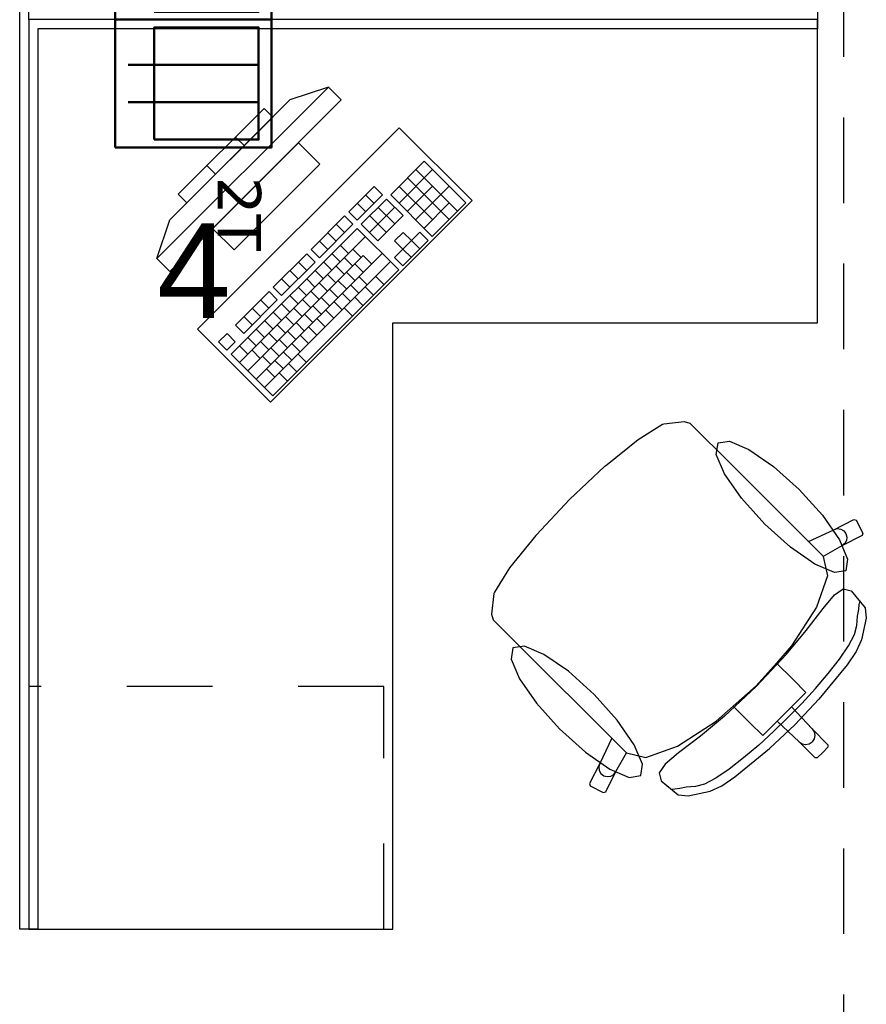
# Model space of a CAD drawing. Header units: inches. Extents: x -19 to 5698, y -728 to 92.
# Drawn here: x 114.212 to 115.607, y 10.477 to 12.101 of the extents above; entities that cross this region are included whole.
import ezdxf

# ---------------------------------------------------------------- set-up
doc = ezdxf.new("R2010")
doc.units = ezdxf.units.IN
doc.header["$MEASUREMENT"] = 0
for name, pattern in [('HIDDEN', [0.375, 0.25, -0.125]), ('Hidden Line', [0.195611, 0.141111, -0.0545]), ('Rayas', [0.282222, 0.141111, -0.141111])]:
    doc.linetypes.add(name, pattern=pattern)
doc.layers.get('0').update_dxf_attribs({"color": 61})
doc.layers.add('00 conduct tomacorr', color=120, linetype='HIDDEN', lineweight=30)
doc.layers.add('00 IE LUZ EMERGENCIA', color=253, linetype='Continuous', lineweight=0)
doc.layers.add('08 _ STR _ EXT _ 09 Vigas', color=251, linetype='Continuous')
doc.layers.add('Interior - Mobiliario', color=7, linetype='Continuous')
doc.styles.add('Annotative', font='arial.ttf')

# ---------------------------------------------------------------- blocks, each defined once
blk = doc.blocks.new('CAJA POP UP 6 MODULOS')
at = {"layer": '00 conduct tomacorr', "linetype": 'Continuous'}
for p, q in [((-0.095, -0.165), (-0.095, -0.0151)), ((-0.052, -0.165), (-0.052, -0.0151)), ((0.052, -0.165), (0.052, -0.0151)), ((0.095, -0.165), (0.095, -0.0151)), ((0, -0.165), (0, -0.18))]:
    blk.add_line(p, q, dxfattribs=at)
for points in [[(-0.147, 0), (0.147, 0), (0.147, -0.18), (-0.147, -0.18)], [(0, 0), (0.147, 0), (0.147, -0.18), (0, -0.18)]]:
    blk.add_lwpolyline(points, close=True, dxfattribs=at)
for points in [[(-0.138, -0.045), (-0.009, -0.045), (-0.009, -0.165), (-0.138, -0.165), (-0.138, -0.045)], [(0.009, -0.045), (0.138, -0.045), (0.138, -0.165), (0.009, -0.165), (0.009, -0.045)]]:
    blk.add_lwpolyline(points, dxfattribs=at)
at = {"color": 1, "insert": (-0.1807, -0.168), "char_height": 0.05, "attachment_point": 1, "rotation": 180}
blk.add_mtext_dynamic_manual_height_columns('{\\fVerdana|b0|i0|c0|p34;2T}', width=0.000481, gutter_width=0.1561, heights=[0], dxfattribs=at)

msp = doc.modelspace()

# ---------------------------------------------------------------- linework, layer by layer
at = {"layer": '08 _ STR _ EXT _ 09 Vigas', "color": 251, "linetype": 'Hidden Line', "lineweight": 13, "true_color": 0x636466}
msp.add_line((115.57, 7.7), (115.57, 16.9), dxfattribs=at)
at = {"layer": 'Interior - Mobiliario', "color": 175, "linetype": 'Continuous', "lineweight": 13}
for p, q in [((114.2118, 12.0863), (114.2118, 12.1163)), ((115.5268, 12.1163), (115.5268, 12.0863)), ((114.2118, 10.6013), (114.2118, 12.0863)), ((114.2418, 12.0863), (114.2418, 10.6013)), ((115.5268, 12.0863), (114.2418, 12.0863)), ((114.7207, 11.9902), (114.4379, 11.7073)), ((114.7207, 11.9902), (114.6571, 11.9689)), ((114.7419, 11.9689), (114.7207, 11.9902)), ((114.4591, 11.6861), (114.7419, 11.9689)), ((114.4591, 11.771), (114.6571, 11.9689)), ((114.6147, 11.9548), (114.4732, 11.8134)), ((114.6288, 11.9407), (114.6147, 11.9548)), ((114.4874, 11.7992), (114.6288, 11.9407)), ((114.5817, 11.8935), (114.5675, 11.9077)), ((114.6712, 11.8982), (114.5298, 11.7568)), ((114.7066, 11.8629), (114.6712, 11.8982)), ((114.5345, 11.8464), (114.5204, 11.8605)), ((114.5652, 11.7215), (114.7066, 11.8629)), ((114.8787, 11.8678), (114.8233, 11.8125)), ((114.9473, 11.7993), (114.8787, 11.8678)), ((114.837, 11.7987), (114.8924, 11.8541)), ((114.9196, 11.7716), (114.851, 11.8402)), ((114.9334, 11.7854), (114.8648, 11.854)), ((114.7958, 11.8261), (114.7543, 11.7846)), ((114.8095, 11.8124), (114.7958, 11.8261)), ((114.892, 11.7715), (114.8372, 11.8263)), ((114.8507, 11.785), (114.8923, 11.8266)), ((114.8644, 11.7713), (114.9198, 11.8267)), ((114.4732, 11.8134), (114.4874, 11.7992)), ((114.768, 11.7708), (114.8095, 11.8124)), ((114.7957, 11.7985), (114.782, 11.8123)), ((114.8233, 11.8125), (114.8919, 11.7439)), ((114.7818, 11.7847), (114.7681, 11.7984)), ((114.8164, 11.8055), (114.7748, 11.764)), ((114.7886, 11.7503), (114.8301, 11.7918)), ((114.83, 11.7643), (114.8025, 11.7917)), ((114.8438, 11.7781), (114.8164, 11.8055)), ((114.8782, 11.7576), (114.9197, 11.7991)), ((114.8919, 11.7439), (114.9473, 11.7993)), ((114.7473, 11.7776), (114.692, 11.7222)), ((114.7611, 11.7639), (114.7473, 11.7776)), ((114.7543, 11.7846), (114.768, 11.7708)), ((114.8161, 11.7504), (114.7887, 11.7778)), ((114.8023, 11.7366), (114.8438, 11.7781)), ((114.4379, 11.7073), (114.4591, 11.771)), ((114.7057, 11.7085), (114.7611, 11.7639)), ((114.7472, 11.7501), (114.7335, 11.7638)), ((114.7748, 11.764), (114.8023, 11.7366)), ((114.5298, 11.7568), (114.5652, 11.7215)), ((114.7679, 11.7571), (114.5602, 11.5494)), ((114.5739, 11.5356), (114.7816, 11.7434)), ((114.7334, 11.7362), (114.7196, 11.7499)), ((114.8365, 11.6885), (114.7679, 11.7571)), ((114.8437, 11.7505), (114.8298, 11.7367)), ((114.8574, 11.7368), (114.8437, 11.7505)), ((114.8712, 11.7507), (114.8574, 11.7368)), ((114.8849, 11.737), (114.8712, 11.7507)), ((114.7195, 11.7224), (114.7058, 11.7361)), ((114.7539, 11.7157), (114.7402, 11.7294)), ((114.8298, 11.7367), (114.8435, 11.723)), ((114.8434, 11.6954), (114.8849, 11.737)), ((114.8435, 11.723), (114.8574, 11.7368)), ((114.8711, 11.7231), (114.8574, 11.7368)), ((114.5876, 11.5219), (114.778, 11.7123)), ((114.6013, 11.5082), (114.8091, 11.7159)), ((114.685, 11.7153), (114.6296, 11.6599)), ((114.6987, 11.7016), (114.685, 11.7153)), ((114.692, 11.7222), (114.7057, 11.7085)), ((114.7401, 11.7018), (114.7264, 11.7155)), ((114.7607, 11.695), (114.747, 11.7087)), ((114.7746, 11.7089), (114.7609, 11.7226)), ((114.7917, 11.6986), (114.778, 11.7123)), ((114.8435, 11.723), (114.8297, 11.7091)), ((114.8297, 11.7091), (114.8434, 11.6954)), ((114.8573, 11.7093), (114.8435, 11.723)), ((114.4379, 11.7073), (114.4591, 11.6861)), ((114.6151, 11.4945), (114.8228, 11.7022)), ((114.6434, 11.6462), (114.6987, 11.7016)), ((114.6849, 11.6878), (114.6712, 11.7015)), ((114.7262, 11.688), (114.7125, 11.7017)), ((114.7469, 11.6812), (114.7332, 11.6949)), ((114.7779, 11.6848), (114.7642, 11.6985)), ((114.6288, 11.4808), (114.8365, 11.6885)), ((114.671, 11.6739), (114.6573, 11.6876)), ((114.7124, 11.6741), (114.6987, 11.6878)), ((114.733, 11.6673), (114.7193, 11.681)), ((114.764, 11.6709), (114.7503, 11.6846)), ((114.7847, 11.6641), (114.771, 11.6778)), ((114.8122, 11.6643), (114.7985, 11.678)), ((114.6572, 11.6601), (114.6435, 11.6738)), ((114.6847, 11.6464), (114.671, 11.6601)), ((114.6985, 11.6603), (114.6848, 11.674)), ((114.7192, 11.6535), (114.7055, 11.6672)), ((114.7502, 11.6571), (114.7365, 11.6708)), ((114.7708, 11.6503), (114.7571, 11.664)), ((114.7949, 11.647), (114.7812, 11.6607)), ((114.6227, 11.653), (114.5673, 11.5976)), ((114.6364, 11.6393), (114.6227, 11.653)), ((114.6296, 11.6599), (114.6434, 11.6462)), ((114.6708, 11.6326), (114.6571, 11.6463)), ((114.7053, 11.6396), (114.6916, 11.6533)), ((114.7364, 11.6432), (114.7226, 11.6569)), ((114.757, 11.6364), (114.7433, 11.6502)), ((114.581, 11.5839), (114.6364, 11.6393)), ((114.6226, 11.6255), (114.6089, 11.6392)), ((114.657, 11.6187), (114.6433, 11.6324)), ((114.6915, 11.6258), (114.6778, 11.6395)), ((114.7087, 11.6155), (114.6949, 11.6292)), ((114.7225, 11.6294), (114.7088, 11.6431)), ((114.7431, 11.6226), (114.7294, 11.6363)), ((114.7776, 11.6296), (114.7639, 11.6434)), ((114.5949, 11.5978), (114.5812, 11.6115)), ((114.6087, 11.6116), (114.595, 11.6253)), ((114.6432, 11.6049), (114.6294, 11.6186)), ((114.6638, 11.5981), (114.6501, 11.6118)), ((114.6776, 11.6119), (114.6639, 11.6257)), ((114.6948, 11.6017), (114.6811, 11.6154)), ((114.7293, 11.6087), (114.7156, 11.6225)), ((114.7603, 11.6123), (114.7466, 11.6261)), ((114.5673, 11.5976), (114.581, 11.5839)), ((114.6293, 11.591), (114.6156, 11.6047)), ((114.6499, 11.5842), (114.6362, 11.598)), ((114.681, 11.5878), (114.6673, 11.6016)), ((114.7154, 11.5949), (114.7017, 11.6086)), ((114.5535, 11.5838), (114.5396, 11.5699)), ((114.5672, 11.5701), (114.5535, 11.5838)), ((114.6155, 11.5772), (114.6017, 11.5909)), ((114.6361, 11.5704), (114.6224, 11.5841)), ((114.6671, 11.574), (114.6534, 11.5877)), ((114.6878, 11.5672), (114.674, 11.5809)), ((114.7016, 11.581), (114.6879, 11.5948)), ((114.5396, 11.5699), (114.5533, 11.5562)), ((114.5533, 11.5562), (114.5672, 11.5701)), ((114.5878, 11.5495), (114.574, 11.5632)), ((114.6016, 11.5633), (114.5879, 11.5771)), ((114.6222, 11.5565), (114.6085, 11.5703)), ((114.6533, 11.5601), (114.6396, 11.5739)), ((114.6739, 11.5534), (114.6602, 11.5671)), ((114.5602, 11.5494), (114.6288, 11.4808)), ((114.6084, 11.5427), (114.5947, 11.5564)), ((114.6394, 11.5463), (114.6257, 11.56)), ((114.6601, 11.5395), (114.6463, 11.5532)), ((114.6842, 11.5362), (114.6704, 11.5499)), ((114.6256, 11.5324), (114.6119, 11.5462)), ((114.6462, 11.5257), (114.6325, 11.5394)), ((114.6686, 11.5206), (114.6549, 11.5343)), ((114.6324, 11.5118), (114.6187, 11.5255)), ((114.653, 11.505), (114.6393, 11.5187)), ((115.231, 11.4089), (115.2711, 11.4339)), ((115.2711, 11.4339), (115.2732, 11.4347)), ((115.2732, 11.4347), (115.3071, 11.4387)), ((115.3071, 11.4387), (115.3164, 11.4359)), ((115.3164, 11.4359), (115.3384, 11.4139)), ((115.1774, 11.3654), (115.231, 11.4089)), ((115.3384, 11.4139), (115.3639, 11.3884)), ((115.3639, 11.3884), (115.5117, 11.2406)), ((115.1182, 11.3098), (115.1765, 11.3647)), ((115.1765, 11.3647), (115.1774, 11.3654)), ((115.1182, 11.3098), (115.0634, 11.2515)), ((115.5535, 11.2601), (115.5866, 11.2771)), ((115.5866, 11.2771), (115.5906, 11.2758)), ((115.5906, 11.2758), (115.6015, 11.2544)), ((115.5117, 11.2406), (115.5535, 11.2601)), ((115.5535, 11.2601), (115.5592, 11.2618)), ((115.5592, 11.2618), (115.565, 11.2611)), ((115.565, 11.2611), (115.5701, 11.2582)), ((115.5701, 11.2582), (115.5737, 11.2537)), ((115.6015, 11.2544), (115.6001, 11.2504)), ((115.0627, 11.2507), (115.0191, 11.197)), ((115.0634, 11.2515), (115.0627, 11.2507)), ((115.536, 11.2163), (115.5117, 11.2406)), ((115.6001, 11.2504), (115.567, 11.2334)), ((115.5745, 11.2422), (115.5716, 11.2371)), ((115.5737, 11.2537), (115.5752, 11.248)), ((115.5752, 11.248), (115.5745, 11.2422)), ((115.567, 11.2334), (115.536, 11.2161)), ((115.5716, 11.2371), (115.567, 11.2334)), ((115.536, 11.2163), (115.536, 11.2161)), ((115.536, 11.2161), (115.5435, 11.1842)), ((115.0191, 11.197), (114.9942, 11.157)), ((115.5435, 11.1842), (115.5251, 11.1322)), ((114.9942, 11.157), (114.9933, 11.1548)), ((115.5549, 11.1524), (115.5692, 11.1625)), ((115.5692, 11.1625), (115.5821, 11.159)), ((115.5821, 11.159), (115.6053, 11.1312)), ((114.9933, 11.1548), (114.9893, 11.1209)), ((115.5363, 11.1301), (115.5549, 11.1524)), ((115.5957, 11.1365), (115.5965, 11.141)), ((115.5251, 11.1322), (115.4838, 11.0684)), ((115.5083, 11.094), (115.5363, 11.1301)), ((115.5928, 11.1177), (115.5949, 11.1284)), ((115.5949, 11.1284), (115.5957, 11.1365)), ((115.6053, 11.1312), (115.6072, 11.1144)), ((114.9893, 11.1209), (114.9922, 11.1116)), ((114.9922, 11.1116), (115.0141, 11.0897)), ((115.5917, 11.1023), (115.5928, 11.1177)), ((115.6072, 11.1144), (115.5994, 11.0783)), ((115.4756, 11.0547), (115.5083, 11.094)), ((115.5878, 11.0875), (115.5917, 11.1023)), ((115.0141, 11.0897), (115.0396, 11.0642)), ((115.5778, 11.0687), (115.5878, 11.0875)), ((115.5994, 11.0783), (115.5904, 11.059)), ((115.0396, 11.0642), (115.1875, 10.9163)), ((115.4838, 11.0684), (115.459, 11.0402)), ((115.563, 11.0468), (115.5778, 11.0687)), ((115.4261, 11.0019), (115.4756, 11.0547)), ((115.5444, 11.023), (115.563, 11.0468)), ((115.5904, 11.059), (115.5755, 11.0374)), ((115.459, 11.0402), (115.4257, 11.0024)), ((115.459, 11.0402), (115.4864, 11.0128)), ((115.5755, 11.0374), (115.5287, 10.9807)), ((115.4864, 11.0128), (115.5075, 10.9917)), ((115.5232, 10.9983), (115.5444, 11.023)), ((115.4261, 11.0019), (115.3734, 10.9524)), ((115.3878, 10.9691), (115.4257, 11.0024)), ((115.5007, 10.9737), (115.5232, 10.9983)), ((115.5075, 10.9917), (115.4839, 10.9681)), ((115.5287, 10.9807), (115.4896, 10.9384)), ((115.3597, 10.9443), (115.3878, 10.9691)), ((115.3878, 10.9691), (115.4152, 10.9417)), ((115.4839, 10.9681), (115.4719, 10.9561)), ((115.4779, 10.9502), (115.5007, 10.9737)), ((115.4839, 10.9681), (115.5179, 10.9315)), ((115.3734, 10.9524), (115.3341, 10.9197)), ((115.4779, 10.9502), (115.4544, 10.9274)), ((115.46, 10.9442), (115.4719, 10.9561)), ((115.2959, 10.9029), (115.3597, 10.9443)), ((115.4152, 10.9417), (115.4364, 10.9205)), ((115.4364, 10.9205), (115.46, 10.9442)), ((115.4474, 10.8993), (115.4896, 10.9384)), ((115.46, 10.9442), (115.4965, 10.9102)), ((115.5179, 10.9315), (115.5211, 10.9267)), ((115.5179, 10.9315), (115.544, 10.9054)), ((115.1875, 10.9163), (115.1679, 10.8746)), ((115.2117, 10.8921), (115.1875, 10.9163)), ((115.3341, 10.9197), (115.2979, 10.8918)), ((115.4544, 10.9274), (115.4298, 10.9048)), ((115.521, 10.9152), (115.5178, 10.9103)), ((115.5222, 10.9209), (115.521, 10.9152)), ((115.5211, 10.9267), (115.5222, 10.9209)), ((115.2439, 10.8846), (115.2959, 10.9029)), ((115.3907, 10.8525), (115.4474, 10.8993)), ((115.4298, 10.9048), (115.405, 10.8837)), ((115.4965, 10.9102), (115.5014, 10.907)), ((115.4965, 10.9102), (115.5226, 10.8841)), ((115.5014, 10.907), (115.5071, 10.9058)), ((115.5071, 10.9058), (115.5129, 10.907)), ((115.5129, 10.907), (115.5178, 10.9103)), ((115.5439, 10.9012), (115.5354, 10.8927)), ((115.544, 10.9054), (115.5439, 10.9012)), ((115.1946, 10.861), (115.2119, 10.892)), ((115.2117, 10.8921), (115.2119, 10.892)), ((115.2119, 10.892), (115.2439, 10.8846)), ((115.2979, 10.8918), (115.2756, 10.8732)), ((115.405, 10.8837), (115.3812, 10.8651)), ((115.5226, 10.8841), (115.5269, 10.8841)), ((115.5269, 10.8841), (115.5354, 10.8927)), ((115.1679, 10.8746), (115.1509, 10.8414)), ((115.1679, 10.8746), (115.1663, 10.8689)), ((115.1663, 10.8689), (115.167, 10.8631)), ((115.2756, 10.8732), (115.2656, 10.8588)), ((115.3812, 10.8651), (115.3594, 10.8502)), ((115.167, 10.8631), (115.1698, 10.858)), ((115.1698, 10.858), (115.1744, 10.8544)), ((115.1744, 10.8544), (115.18, 10.8528)), ((115.1777, 10.8279), (115.1946, 10.861)), ((115.18, 10.8528), (115.1859, 10.8535)), ((115.1859, 10.8535), (115.191, 10.8564)), ((115.191, 10.8564), (115.1946, 10.861)), ((115.2656, 10.8588), (115.269, 10.8459)), ((115.3594, 10.8502), (115.3405, 10.8403)), ((115.369, 10.8376), (115.3907, 10.8525)), ((115.1509, 10.8414), (115.1522, 10.8374)), ((115.1522, 10.8374), (115.1736, 10.8266)), ((115.269, 10.8459), (115.2969, 10.8227)), ((115.2916, 10.8324), (115.2871, 10.8316)), ((115.2996, 10.8332), (115.2916, 10.8324)), ((115.3104, 10.8352), (115.2996, 10.8332)), ((115.3258, 10.8364), (115.3104, 10.8352)), ((115.3405, 10.8403), (115.3258, 10.8364)), ((115.3498, 10.8286), (115.369, 10.8376)), ((115.1736, 10.8266), (115.1777, 10.8279)), ((115.2969, 10.8227), (115.3136, 10.8209)), ((115.3136, 10.8209), (115.3498, 10.8286)), ((114.2418, 10.6013), (114.2118, 10.6013))]:
    msp.add_line(p, q, dxfattribs=at)
at = {"layer": 'Interior - Mobiliario', "color": 175, "linetype": 'Rayas', "lineweight": 13}
for p, q in [((114.8118, 11.0013), (114.2268, 11.0013)), ((114.8118, 10.6013), (114.8118, 11.0013))]:
    msp.add_line(p, q, dxfattribs=at)
at = {"layer": 'Interior - Mobiliario', "color": 175, "linetype": 'Continuous', "lineweight": 13, "flags": 128}
for points in [[(114.2268, 12.1013), (114.2268, 13.6013), (114.8268, 13.6013), (114.8268, 12.6013), (115.5268, 12.6013), (115.5268, 12.1013)], [(114.2268, 12.1013), (114.2268, 10.6013), (114.8268, 10.6013), (114.8268, 11.6013), (115.5268, 11.6013), (115.5268, 12.1013)], [(114.5051, 11.5906), (114.6253, 11.4704), (114.9576, 11.8028), (114.8374, 11.923)], [(115.4966, 11.3263), (115.5348, 11.2838), (115.5628, 11.2435), (115.5764, 11.2114), (115.5735, 11.1925), (115.5546, 11.1896), (115.5226, 11.2032), (115.4822, 11.2313), (115.4397, 11.2694), (115.4016, 11.3119), (115.3736, 11.3523), (115.3599, 11.3843), (115.3628, 11.4032), (115.3817, 11.4061), (115.4138, 11.3925), (115.4542, 11.3645)], [(115.1017, 10.9314), (115.1442, 10.8932), (115.1846, 10.8652), (115.2166, 10.8516), (115.2355, 10.8545), (115.2384, 10.8734), (115.2248, 10.9055), (115.1968, 10.9458), (115.1586, 10.9883), (115.1162, 11.0265), (115.0758, 11.0545), (115.0437, 11.0681), (115.0248, 11.0652), (115.0219, 11.0463), (115.0355, 11.0142), (115.0636, 10.9739)]]:
    msp.add_lwpolyline(points, close=True, dxfattribs=at)

# ---------------------------------------------------------------- block references
at = {"layer": '00 conduct tomacorr', "xscale": 1.432830642179531, "yscale": 1.432830642179531, "zscale": 1.432830642179531, "rotation": 89.99999999999997}
msp.add_blockref('CAJA POP UP 6 MODULOS', (114.369, 12.1013), dxfattribs=at)

# ---------------------------------------------------------------- texts
at = {"layer": '00 IE LUZ EMERGENCIA', "style": 'Annotative'}
msp.add_attdef('4', (114.4383, 11.6093), '', height=0.1562, dxfattribs=at)

doc.saveas('drawing.dxf')
